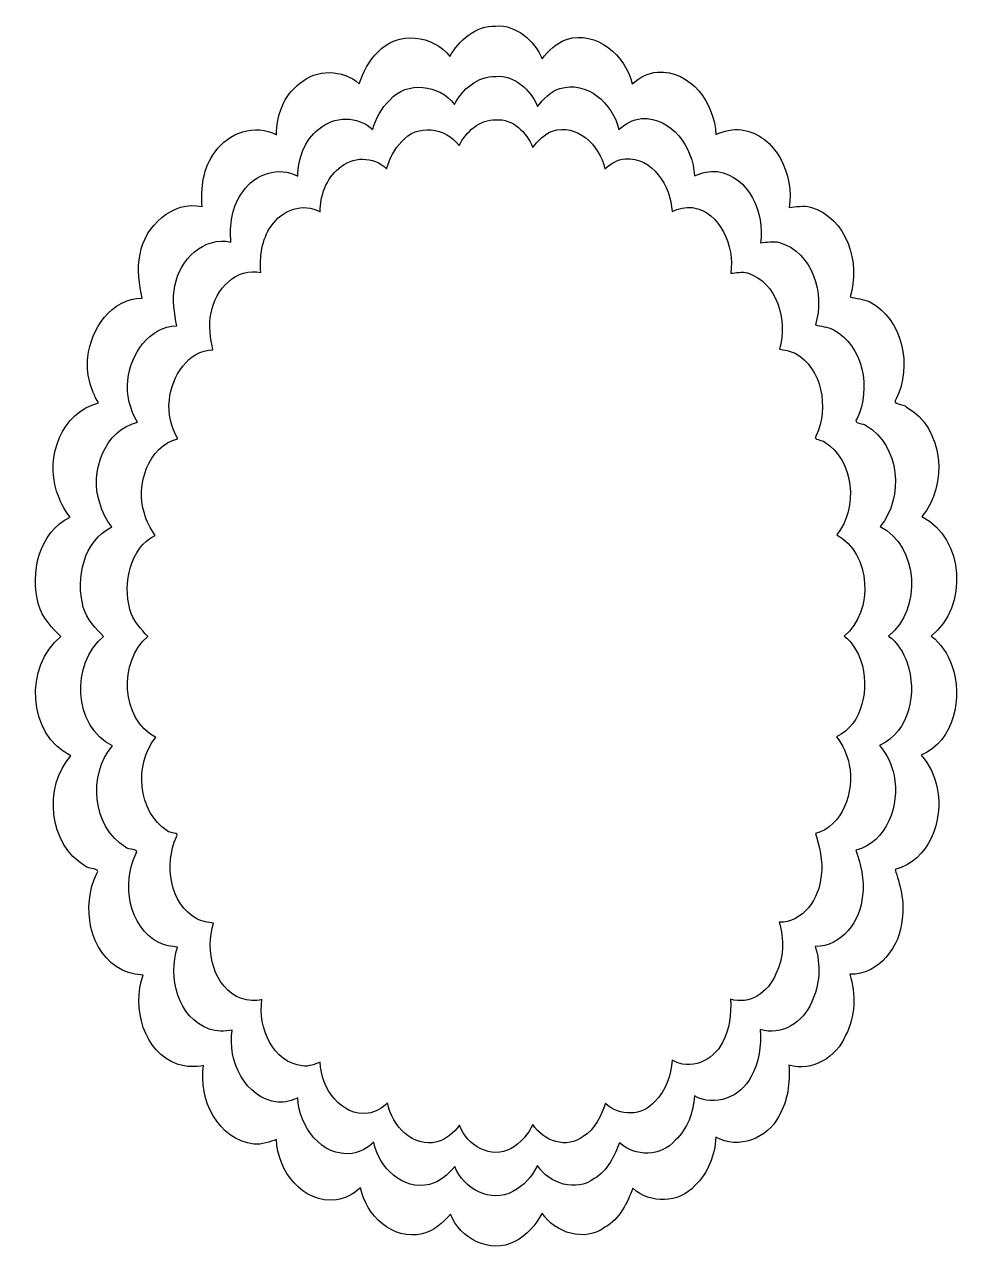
# Model space of a CAD drawing. Header units: centimetres. Extents: x -6 to 6, y -7.9 to 7.8.
import ezdxf

# ---------------------------------------------------------------- set-up
doc = ezdxf.new("R2010")
doc.units = ezdxf.units.CM
doc.header["$MEASUREMENT"] = 0
doc.layers.add('Layer 1', color=7, linetype='Continuous')

msp = doc.modelspace()

# ---------------------------------------------------------------- linework, layer by layer
at = {"layer": 'Layer 1', "color": 145, "lineweight": 25}
msp.add_open_spline([(-0.00119, 7.77684), (-0.25601, 7.78902), (-0.4863, 7.58777), (-0.58741, 7.38823), (-0.58741, 7.38823), (-0.79645, 7.6611), (-1.2629, 7.72293), (-1.50353, 7.44776), (-1.50353, 7.44776), (-1.62068, 7.33851), (-1.7, 7.18566), (-1.74414, 7.04014), (-1.74414, 7.04014), (-1.95365, 7.23013), (-2.29415, 7.23095), (-2.50564, 7.04345), (-2.50564, 7.04345), (-2.70778, 6.89353), (-2.80302, 6.63183), (-2.80247, 6.38943), (-2.80247, 6.38943), (-3.07144, 6.53559), (-3.4152, 6.41919), (-3.58216, 6.17446), (-3.58216, 6.17446), (-3.73742, 5.98192), (-3.77028, 5.69905), (-3.74835, 5.47497), (-3.74835, 5.47497), (-4.12876, 5.55866), (-4.47915, 5.22788), (-4.54045, 4.86808), (-4.54045, 4.86808), (-4.58744, 4.68544), (-4.54764, 4.47196), (-4.51316, 4.30915), (-4.51316, 4.30915), (-4.90721, 4.30676), (-5.16908, 3.9148), (-5.20686, 3.55509), (-5.20686, 3.55509), (-5.23436, 3.35148), (-5.17286, 3.14378), (-5.07209, 2.97135), (-5.07209, 2.97135), (-5.5392, 2.86011), (-5.75079, 2.27811), (-5.60539, 1.84852), (-5.60539, 1.84852), (-5.57001, 1.7279), (-5.51211, 1.6155), (-5.43258, 1.51614), (-5.43258, 1.51614), (-5.83336, 1.32605), (-5.94757, 0.80005), (-5.8369, 0.40158), (-5.8369, 0.40158), (-5.79619, 0.23644), (-5.64801, 0.09258), (-5.55165, -0.00604), (-5.55165, -0.00604), (-6.01455, -0.37959), (-5.98526, -1.25663), (-5.42349, -1.52657), (-5.42349, -1.52657), (-5.77651, -1.92159), (-5.70824, -2.65631), (-5.24159, -2.933), (-5.24159, -2.933), (-5.19983, -2.98043), (-5.03637, -2.94929), (-5.09359, -3.02643), (-5.09359, -3.02643), (-5.29415, -3.43869), (-5.2001, -4.04039), (-4.76699, -4.26088), (-4.76699, -4.26088), (-4.6854, -4.3), (-4.58815, -4.31707), (-4.50323, -4.32372), (-4.50323, -4.32372), (-4.64483, -4.7387), (-4.50131, -5.30576), (-4.05675, -5.46226), (-4.05675, -5.46226), (-3.95148, -5.49392), (-3.83784, -5.49937), (-3.73015, -5.47714), (-3.73015, -5.47714), (-3.8035, -5.90299), (-3.54791, -6.42575), (-3.08771, -6.4776), (-3.08771, -6.4776), (-2.99006, -6.49151), (-2.87508, -6.44569), (-2.80163, -6.41972), (-2.80163, -6.41972), (-2.79262, -6.81485), (-2.46199, -7.24437), (-2.03599, -7.19032), (-2.03599, -7.19032), (-1.92027, -7.1721), (-1.81256, -7.11403), (-1.72841, -7.03405), (-1.72841, -7.03405), (-1.66166, -7.38776), (-1.31583, -7.70871), (-0.94127, -7.62192), (-0.94127, -7.62192), (-0.79479, -7.58628), (-0.67608, -7.48396), (-0.58243, -7.37057), (-0.58243, -7.37057), (-0.46301, -7.68431), (-0.07014, -7.88459), (0.23943, -7.71949), (0.23943, -7.71949), (0.39341, -7.64413), (0.50751, -7.50805), (0.5867, -7.359), (0.5867, -7.359), (0.75488, -7.61154), (1.13281, -7.73069), (1.38955, -7.53925), (1.38955, -7.53925), (1.57536, -7.43739), (1.68131, -7.2148), (1.74508, -7.0415), (1.74508, -7.0415), (1.96568, -7.24273), (2.33565, -7.23569), (2.53552, -7.0076), (2.53552, -7.0076), (2.70488, -6.85128), (2.79258, -6.61945), (2.80506, -6.39079), (2.80506, -6.39079), (3.09014, -6.54937), (3.46477, -6.40726), (3.60708, -6.12207), (3.60708, -6.12207), (3.72216, -5.9266), (3.75286, -5.69568), (3.73689, -5.47053), (3.73689, -5.47053), (4.03347, -5.56171), (4.34747, -5.36735), (4.46036, -5.09102), (4.46036, -5.09102), (4.58379, -4.8539), (4.59559, -4.56576), (4.51328, -4.31298), (4.51328, -4.31298), (4.88586, -4.31926), (5.1598, -3.95616), (5.18135, -3.60605), (5.18135, -3.60605), (5.21827, -3.39321), (5.14793, -3.15268), (5.0904, -2.97518), (5.0904, -2.97518), (5.52628, -2.87102), (5.71388, -2.34557), (5.62949, -1.94), (5.62949, -1.94), (5.59763, -1.78659), (5.52832, -1.63786), (5.42527, -1.51997), (5.42527, -1.51997), (5.84988, -1.33525), (5.95856, -0.77703), (5.8147, -0.37399), (5.8147, -0.37399), (5.76366, -0.22772), (5.6763, -0.09233), (5.55094, -0.00027), (5.55094, -0.00027), (6.02664, 0.3692), (5.97727, 1.24716), (5.4327, 1.52356), (5.4327, 1.52356), (5.77301, 1.92444), (5.71133, 2.64962), (5.2384, 2.91924), (5.2384, 2.91924), (5.19969, 2.96204), (5.03864, 2.94617), (5.10528, 3.02259), (5.10528, 3.02259), (5.30819, 3.4377), (5.19608, 4.03618), (4.76711, 4.25952), (4.76711, 4.25952), (4.69034, 4.2966), (4.58701, 4.30617), (4.51741, 4.32319), (4.51741, 4.32319), (4.65312, 4.75618), (4.4793, 5.33082), (4.01057, 5.46917), (4.01057, 5.46917), (3.92336, 5.49172), (3.82162, 5.47111), (3.74185, 5.46504), (3.74185, 5.46504), (3.80342, 5.87601), (3.5773, 6.38583), (3.13331, 6.45557), (3.13331, 6.45557), (3.02036, 6.46412), (2.90656, 6.44206), (2.80506, 6.39356), (2.80506, 6.39356), (2.79048, 6.78678), (2.48562, 7.21697), (2.05844, 7.19062), (2.05844, 7.19062), (1.93746, 7.1796), (1.82632, 7.11871), (1.73681, 7.03848), (1.73681, 7.03848), (1.65307, 7.39828), (1.28213, 7.72797), (0.90007, 7.60733), (0.90007, 7.60733), (0.77089, 7.56568), (0.66832, 7.46018), (0.58753, 7.36011), (0.58753, 7.36011), (0.48751, 7.59033), (0.26553, 7.79561), (-0.00117, 7.77683), (-0.00117, 7.77683), (-0.00117, 7.77683), (-0.00119, 7.77684), (-0.00119, 7.77684)], degree=3, knots=[0, 0, 0, 0, 0.01666667, 0.01666667, 0.01666667, 0.01666667, 0.03333333, 0.03333333, 0.03333333, 0.03333333, 0.05, 0.05, 0.05, 0.05, 0.06666667, 0.06666667, 0.06666667, 0.06666667, 0.08333333, 0.08333333, 0.08333333, 0.08333333, 0.1, 0.1, 0.1, 0.1, 0.11666667, 0.11666667, 0.11666667, 0.11666667, 0.13333333, 0.13333333, 0.13333333, 0.13333333, 0.15, 0.15, 0.15, 0.15, 0.16666667, 0.16666667, 0.16666667, 0.16666667, 0.18333333, 0.18333333, 0.18333333, 0.18333333, 0.2, 0.2, 0.2, 0.2, 0.21666667, 0.21666667, 0.21666667, 0.21666667, 0.23333333, 0.23333333, 0.23333333, 0.23333333, 0.25, 0.25, 0.25, 0.25, 0.26666667, 0.26666667, 0.26666667, 0.26666667, 0.28333333, 0.28333333, 0.28333333, 0.28333333, 0.3, 0.3, 0.3, 0.3, 0.31666667, 0.31666667, 0.31666667, 0.31666667, 0.33333333, 0.33333333, 0.33333333, 0.33333333, 0.35, 0.35, 0.35, 0.35, 0.36666667, 0.36666667, 0.36666667, 0.36666667, 0.38333333, 0.38333333, 0.38333333, 0.38333333, 0.4, 0.4, 0.4, 0.4, 0.41666667, 0.41666667, 0.41666667, 0.41666667, 0.43333333, 0.43333333, 0.43333333, 0.43333333, 0.45, 0.45, 0.45, 0.45, 0.46666667, 0.46666667, 0.46666667, 0.46666667, 0.48333333, 0.48333333, 0.48333333, 0.48333333, 0.5, 0.5, 0.5, 0.5, 0.51666667, 0.51666667, 0.51666667, 0.51666667, 0.53333333, 0.53333333, 0.53333333, 0.53333333, 0.55, 0.55, 0.55, 0.55, 0.56666667, 0.56666667, 0.56666667, 0.56666667, 0.58333333, 0.58333333, 0.58333333, 0.58333333, 0.6, 0.6, 0.6, 0.6, 0.61666667, 0.61666667, 0.61666667, 0.61666667, 0.63333333, 0.63333333, 0.63333333, 0.63333333, 0.65, 0.65, 0.65, 0.65, 0.66666667, 0.66666667, 0.66666667, 0.66666667, 0.68333333, 0.68333333, 0.68333333, 0.68333333, 0.7, 0.7, 0.7, 0.7, 0.71666667, 0.71666667, 0.71666667, 0.71666667, 0.73333333, 0.73333333, 0.73333333, 0.73333333, 0.75, 0.75, 0.75, 0.75, 0.76666667, 0.76666667, 0.76666667, 0.76666667, 0.78333333, 0.78333333, 0.78333333, 0.78333333, 0.8, 0.8, 0.8, 0.8, 0.81666667, 0.81666667, 0.81666667, 0.81666667, 0.83333333, 0.83333333, 0.83333333, 0.83333333, 0.85, 0.85, 0.85, 0.85, 0.86666667, 0.86666667, 0.86666667, 0.86666667, 0.88333333, 0.88333333, 0.88333333, 0.88333333, 0.9, 0.9, 0.9, 0.9, 0.91666667, 0.91666667, 0.91666667, 0.91666667, 0.93333333, 0.93333333, 0.93333333, 0.93333333, 0.95, 0.95, 0.95, 0.95, 0.96666667, 0.96666667, 0.96666667, 0.96666667, 1, 1, 1, 1], dxfattribs=at)
at = {"layer": 'Layer 1', "color": 123, "lineweight": 25}
msp.add_open_spline([(-0.00107, 7.13511), (-0.23094, 7.14629), (-0.43868, 6.96164), (-0.52989, 6.77857), (-0.52989, 6.77857), (-0.71846, 7.02892), (-1.13924, 7.08566), (-1.35631, 6.83319), (-1.35631, 6.83319), (-1.46199, 6.73296), (-1.53354, 6.59272), (-1.57336, 6.4592), (-1.57336, 6.4592), (-1.76236, 6.63351), (-2.06952, 6.63427), (-2.26031, 6.46223), (-2.26031, 6.46223), (-2.44266, 6.32468), (-2.52857, 6.08458), (-2.52808, 5.86218), (-2.52808, 5.86218), (-2.77071, 5.99628), (-3.08081, 5.88948), (-3.23144, 5.66494), (-3.23144, 5.66494), (-3.3715, 5.48829), (-3.40114, 5.22876), (-3.38136, 5.02317), (-3.38136, 5.02317), (-3.72452, 5.09995), (-4.04061, 4.79647), (-4.0959, 4.46636), (-4.0959, 4.46636), (-4.13829, 4.29879), (-4.10239, 4.10292), (-4.07129, 3.95355), (-4.07129, 3.95355), (-4.42676, 3.95135), (-4.66299, 3.59174), (-4.69707, 3.26171), (-4.69707, 3.26171), (-4.72188, 3.07491), (-4.6664, 2.88434), (-4.57549, 2.72614), (-4.57549, 2.72614), (-4.99686, 2.62408), (-5.18774, 2.0901), (-5.05658, 1.69596), (-5.05658, 1.69596), (-5.02466, 1.5853), (-4.97243, 1.48216), (-4.90069, 1.391), (-4.90069, 1.391), (-5.26223, 1.2166), (-5.36526, 0.734), (-5.26542, 0.36841), (-5.26542, 0.36841), (-5.2287, 0.21689), (-5.09502, 0.0849), (-5.00809, -0.00558), (-5.00809, -0.00558), (-5.42566, -0.34831), (-5.39925, -1.15298), (-4.89248, -1.40064), (-4.89248, -1.40064), (-5.21093, -1.76306), (-5.14935, -2.43716), (-4.72839, -2.69102), (-4.72839, -2.69102), (-4.69072, -2.73454), (-4.54326, -2.70597), (-4.59488, -2.77674), (-4.59488, -2.77674), (-4.77581, -3.15498), (-4.69096, -3.70703), (-4.30026, -3.90933), (-4.30026, -3.90933), (-4.22666, -3.94522), (-4.13893, -3.96088), (-4.06233, -3.96698), (-4.06233, -3.96698), (-4.19007, -4.34772), (-4.0606, -4.86799), (-3.65956, -5.01157), (-3.65956, -5.01157), (-3.56459, -5.04062), (-3.46209, -5.04562), (-3.36494, -5.02522), (-3.36494, -5.02522), (-3.4311, -5.41594), (-3.20054, -5.89556), (-2.7854, -5.94312), (-2.7854, -5.94312), (-2.69731, -5.95589), (-2.59359, -5.91384), (-2.52733, -5.89002), (-2.52733, -5.89002), (-2.51921, -6.25255), (-2.22095, -6.64663), (-1.83665, -6.59703), (-1.83665, -6.59703), (-1.73226, -6.58031), (-1.6351, -6.52704), (-1.55919, -6.45365), (-1.55919, -6.45365), (-1.49898, -6.77817), (-1.18701, -7.07264), (-0.84912, -6.99301), (-0.84912, -6.99301), (-0.71698, -6.96031), (-0.60989, -6.86643), (-0.52541, -6.7624), (-0.52541, -6.7624), (-0.41768, -7.05025), (-0.06327, -7.234), (0.21599, -7.08253), (0.21599, -7.08253), (0.35489, -7.01338), (0.45782, -6.88854), (0.52925, -6.75178), (0.52925, -6.75178), (0.68096, -6.98349), (1.02189, -7.0928), (1.25349, -6.91715), (1.25349, -6.91715), (1.42111, -6.8237), (1.51668, -6.61947), (1.57422, -6.46047), (1.57422, -6.46047), (1.77322, -6.6451), (2.10697, -6.63863), (2.28727, -6.42937), (2.28727, -6.42937), (2.44005, -6.28595), (2.51916, -6.07325), (2.53042, -5.86346), (2.53042, -5.86346), (2.78759, -6.00896), (3.12554, -5.87857), (3.25391, -5.61692), (3.25391, -5.61692), (3.35772, -5.43758), (3.38542, -5.22572), (3.37101, -5.01914), (3.37101, -5.01914), (3.63856, -5.10279), (3.92181, -4.92448), (4.02365, -4.67094), (4.02365, -4.67094), (4.13499, -4.45339), (4.14564, -4.18902), (4.07138, -3.9571), (4.07138, -3.9571), (4.40748, -3.96286), (4.6546, -3.62972), (4.67404, -3.3085), (4.67404, -3.3085), (4.70734, -3.11322), (4.64389, -2.89254), (4.592, -2.72969), (4.592, -2.72969), (4.9852, -2.63412), (5.15443, -2.15203), (5.07831, -1.77993), (5.07831, -1.77993), (5.04957, -1.63918), (4.98705, -1.50272), (4.89408, -1.39456), (4.89408, -1.39456), (5.27712, -1.22508), (5.37515, -0.71292), (5.24539, -0.34314), (5.24539, -0.34314), (5.19935, -0.20893), (5.12054, -0.08472), (5.00746, -0.00025), (5.00746, -0.00025), (5.43659, 0.33873), (5.39205, 1.14425), (4.9008, 1.39785), (4.9008, 1.39785), (5.20779, 1.76565), (5.15215, 2.43099), (4.72552, 2.67836), (4.72552, 2.67836), (4.6906, 2.71763), (4.54532, 2.70307), (4.60543, 2.77318), (4.60543, 2.77318), (4.78847, 3.15404), (4.68734, 3.70313), (4.30037, 3.90804), (4.30037, 3.90804), (4.23111, 3.94206), (4.1379, 3.95084), (4.07512, 3.96645), (4.07512, 3.96645), (4.19754, 4.36371), (4.04074, 4.89094), (3.6179, 5.01787), (3.6179, 5.01787), (3.53923, 5.03856), (3.44745, 5.01966), (3.37549, 5.01408), (3.37549, 5.01408), (3.43103, 5.39114), (3.22705, 5.85889), (2.82653, 5.92288), (2.82653, 5.92288), (2.72464, 5.93072), (2.62198, 5.91048), (2.53042, 5.86599), (2.53042, 5.86599), (2.51726, 6.22677), (2.24225, 6.62146), (1.8569, 6.59728), (1.8569, 6.59728), (1.74777, 6.58717), (1.6475, 6.53131), (1.56676, 6.4577), (1.56676, 6.4577), (1.49122, 6.78781), (1.1566, 7.0903), (0.81194, 6.97962), (0.81194, 6.97962), (0.69541, 6.94141), (0.60288, 6.84461), (0.53, 6.7528), (0.53, 6.7528), (0.43978, 6.96402), (0.23953, 7.15236), (-0.00106, 7.13513), (-0.00106, 7.13513), (-0.00106, 7.13513), (-0.00107, 7.13511), (-0.00107, 7.13511)], degree=3, knots=[0, 0, 0, 0, 0.01666667, 0.01666667, 0.01666667, 0.01666667, 0.03333333, 0.03333333, 0.03333333, 0.03333333, 0.05, 0.05, 0.05, 0.05, 0.06666667, 0.06666667, 0.06666667, 0.06666667, 0.08333333, 0.08333333, 0.08333333, 0.08333333, 0.1, 0.1, 0.1, 0.1, 0.11666667, 0.11666667, 0.11666667, 0.11666667, 0.13333333, 0.13333333, 0.13333333, 0.13333333, 0.15, 0.15, 0.15, 0.15, 0.16666667, 0.16666667, 0.16666667, 0.16666667, 0.18333333, 0.18333333, 0.18333333, 0.18333333, 0.2, 0.2, 0.2, 0.2, 0.21666667, 0.21666667, 0.21666667, 0.21666667, 0.23333333, 0.23333333, 0.23333333, 0.23333333, 0.25, 0.25, 0.25, 0.25, 0.26666667, 0.26666667, 0.26666667, 0.26666667, 0.28333333, 0.28333333, 0.28333333, 0.28333333, 0.3, 0.3, 0.3, 0.3, 0.31666667, 0.31666667, 0.31666667, 0.31666667, 0.33333333, 0.33333333, 0.33333333, 0.33333333, 0.35, 0.35, 0.35, 0.35, 0.36666667, 0.36666667, 0.36666667, 0.36666667, 0.38333333, 0.38333333, 0.38333333, 0.38333333, 0.4, 0.4, 0.4, 0.4, 0.41666667, 0.41666667, 0.41666667, 0.41666667, 0.43333333, 0.43333333, 0.43333333, 0.43333333, 0.45, 0.45, 0.45, 0.45, 0.46666667, 0.46666667, 0.46666667, 0.46666667, 0.48333333, 0.48333333, 0.48333333, 0.48333333, 0.5, 0.5, 0.5, 0.5, 0.51666667, 0.51666667, 0.51666667, 0.51666667, 0.53333333, 0.53333333, 0.53333333, 0.53333333, 0.55, 0.55, 0.55, 0.55, 0.56666667, 0.56666667, 0.56666667, 0.56666667, 0.58333333, 0.58333333, 0.58333333, 0.58333333, 0.6, 0.6, 0.6, 0.6, 0.61666667, 0.61666667, 0.61666667, 0.61666667, 0.63333333, 0.63333333, 0.63333333, 0.63333333, 0.65, 0.65, 0.65, 0.65, 0.66666667, 0.66666667, 0.66666667, 0.66666667, 0.68333333, 0.68333333, 0.68333333, 0.68333333, 0.7, 0.7, 0.7, 0.7, 0.71666667, 0.71666667, 0.71666667, 0.71666667, 0.73333333, 0.73333333, 0.73333333, 0.73333333, 0.75, 0.75, 0.75, 0.75, 0.76666667, 0.76666667, 0.76666667, 0.76666667, 0.78333333, 0.78333333, 0.78333333, 0.78333333, 0.8, 0.8, 0.8, 0.8, 0.81666667, 0.81666667, 0.81666667, 0.81666667, 0.83333333, 0.83333333, 0.83333333, 0.83333333, 0.85, 0.85, 0.85, 0.85, 0.86666667, 0.86666667, 0.86666667, 0.86666667, 0.88333333, 0.88333333, 0.88333333, 0.88333333, 0.9, 0.9, 0.9, 0.9, 0.91666667, 0.91666667, 0.91666667, 0.91666667, 0.93333333, 0.93333333, 0.93333333, 0.93333333, 0.95, 0.95, 0.95, 0.95, 0.96666667, 0.96666667, 0.96666667, 0.96666667, 1, 1, 1, 1], dxfattribs=at)
at = {"layer": 'Layer 1', "color": 41, "lineweight": 25}
msp.add_open_spline([(-0.00094, 6.58192), (-0.2049, 6.59223), (-0.38923, 6.4219), (-0.47016, 6.25302), (-0.47016, 6.25302), (-0.63748, 6.48397), (-1.01083, 6.5363), (-1.20343, 6.3034), (-1.20343, 6.3034), (-1.2972, 6.21094), (-1.36069, 6.08157), (-1.39601, 5.95841), (-1.39601, 5.95841), (-1.56371, 6.11921), (-1.83625, 6.11991), (-2.00553, 5.96121), (-2.00553, 5.96121), (-2.16732, 5.83433), (-2.24356, 5.61283), (-2.24312, 5.40768), (-2.24312, 5.40768), (-2.4584, 5.53138), (-2.73355, 5.43287), (-2.8672, 5.22574), (-2.8672, 5.22574), (-2.99147, 5.06278), (-3.01778, 4.82338), (-3.00022, 4.63372), (-3.00022, 4.63372), (-3.3047, 4.70455), (-3.58516, 4.4246), (-3.63422, 4.12008), (-3.63422, 4.12008), (-3.67183, 3.96551), (-3.63998, 3.78482), (-3.61238, 3.64702), (-3.61238, 3.64702), (-3.92778, 3.645), (-4.13739, 3.31326), (-4.16763, 3.00881), (-4.16763, 3.00881), (-4.18964, 2.83649), (-4.14042, 2.6607), (-4.05976, 2.51476), (-4.05976, 2.51476), (-4.43364, 2.42061), (-4.603, 1.92803), (-4.48662, 1.56445), (-4.48662, 1.56445), (-4.4583, 1.46237), (-4.41195, 1.36723), (-4.3483, 1.28314), (-4.3483, 1.28314), (-4.66909, 1.12226), (-4.7605, 0.67707), (-4.67192, 0.33983), (-4.67192, 0.33983), (-4.63934, 0.20006), (-4.52073, 0.0783), (-4.4436, -0.00516), (-4.4436, -0.00516), (-4.81411, -0.32132), (-4.79067, -1.0636), (-4.34102, -1.29207), (-4.34102, -1.29207), (-4.62358, -1.6264), (-4.56894, -2.24824), (-4.19542, -2.48241), (-4.19542, -2.48241), (-4.162, -2.52256), (-4.03116, -2.4962), (-4.07696, -2.56149), (-4.07696, -2.56149), (-4.23749, -2.91041), (-4.16221, -3.41966), (-3.81555, -3.60627), (-3.81555, -3.60627), (-3.75024, -3.63938), (-3.6724, -3.65382), (-3.60444, -3.65945), (-3.60444, -3.65945), (-3.71778, -4.01067), (-3.60291, -4.49061), (-3.24707, -4.62306), (-3.24707, -4.62306), (-3.16281, -4.64986), (-3.07186, -4.65447), (-2.98566, -4.63566), (-2.98566, -4.63566), (-3.04437, -4.99608), (-2.83979, -5.43852), (-2.47144, -5.4824), (-2.47144, -5.4824), (-2.39328, -5.49418), (-2.30125, -5.45539), (-2.24246, -5.43342), (-2.24246, -5.43342), (-2.23525, -5.76784), (-1.97061, -6.13137), (-1.62963, -6.08562), (-1.62963, -6.08562), (-1.53701, -6.0702), (-1.4508, -6.02105), (-1.38344, -5.95336), (-1.38344, -5.95336), (-1.33001, -6.25273), (-1.05321, -6.52436), (-0.75341, -6.45091), (-0.75341, -6.45091), (-0.63617, -6.42074), (-0.54115, -6.33414), (-0.46619, -6.23817), (-0.46619, -6.23817), (-0.37061, -6.50371), (-0.05614, -6.67321), (0.19164, -6.53348), (0.19164, -6.53348), (0.31489, -6.46969), (0.40621, -6.35453), (0.4696, -6.22837), (0.4696, -6.22837), (0.60421, -6.44211), (0.90671, -6.54295), (1.11221, -6.38092), (1.11221, -6.38092), (1.26094, -6.29471), (1.34574, -6.10632), (1.39678, -5.95965), (1.39678, -5.95965), (1.57335, -6.12996), (1.86948, -6.124), (2.02946, -5.93096), (2.02946, -5.93096), (2.16501, -5.79866), (2.23521, -5.60245), (2.24521, -5.40892), (2.24521, -5.40892), (2.47339, -5.54314), (2.77325, -5.42286), (2.88716, -5.18149), (2.88716, -5.18149), (2.97927, -5.01605), (3.00385, -4.82061), (2.99106, -4.63006), (2.99106, -4.63006), (3.22845, -4.70723), (3.47977, -4.54274), (3.57014, -4.30886), (3.57014, -4.30886), (3.66894, -4.10817), (3.67838, -3.8643), (3.61249, -3.65036), (3.61249, -3.65036), (3.91071, -3.65567), (4.12998, -3.34836), (4.14722, -3.05204), (4.14722, -3.05204), (4.17677, -2.8719), (4.12047, -2.66833), (4.07442, -2.5181), (4.07442, -2.5181), (4.4233, -2.42994), (4.57346, -1.98522), (4.50591, -1.64197), (4.50591, -1.64197), (4.48041, -1.51213), (4.42493, -1.38625), (4.34245, -1.28648), (4.34245, -1.28648), (4.68232, -1.13014), (4.7693, -0.65769), (4.65416, -0.31658), (4.65416, -0.31658), (4.61331, -0.19278), (4.54338, -0.07819), (4.44304, -0.00028), (4.44304, -0.00028), (4.8238, 0.31242), (4.78428, 1.05549), (4.3484, 1.28943), (4.3484, 1.28943), (4.62079, 1.62871), (4.57142, 2.24248), (4.19288, 2.47067), (4.19288, 2.47067), (4.1619, 2.50689), (4.03299, 2.49347), (4.08633, 2.55814), (4.08633, 2.55814), (4.24874, 2.90947), (4.15901, 3.416), (3.81566, 3.60502), (3.81566, 3.60502), (3.75421, 3.6364), (3.6715, 3.6445), (3.6158, 3.6589), (3.6158, 3.6589), (3.72442, 4.02537), (3.5853, 4.51171), (3.21012, 4.6288), (3.21012, 4.6288), (3.14031, 4.64789), (3.05888, 4.63045), (2.99503, 4.6253), (2.99503, 4.6253), (3.04431, 4.97313), (2.86332, 5.40462), (2.50795, 5.46364), (2.50795, 5.46364), (2.41754, 5.47088), (2.32646, 5.45221), (2.24522, 5.41116), (2.24522, 5.41116), (2.23355, 5.74397), (1.98953, 6.10806), (1.64761, 6.08575), (1.64761, 6.08575), (1.55078, 6.07642), (1.46181, 6.02489), (1.39017, 5.95699), (1.39017, 5.95699), (1.32315, 6.26151), (1.02624, 6.54055), (0.72043, 6.43844), (0.72043, 6.43844), (0.61703, 6.40319), (0.53494, 6.3139), (0.47027, 6.2292), (0.47027, 6.2292), (0.39022, 6.42404), (0.21254, 6.59778), (-0.00093, 6.58189), (-0.00093, 6.58189), (-0.00093, 6.58189), (-0.00094, 6.58192), (-0.00094, 6.58192)], degree=3, knots=[0, 0, 0, 0, 0.01666667, 0.01666667, 0.01666667, 0.01666667, 0.03333333, 0.03333333, 0.03333333, 0.03333333, 0.05, 0.05, 0.05, 0.05, 0.06666667, 0.06666667, 0.06666667, 0.06666667, 0.08333333, 0.08333333, 0.08333333, 0.08333333, 0.1, 0.1, 0.1, 0.1, 0.11666667, 0.11666667, 0.11666667, 0.11666667, 0.13333333, 0.13333333, 0.13333333, 0.13333333, 0.15, 0.15, 0.15, 0.15, 0.16666667, 0.16666667, 0.16666667, 0.16666667, 0.18333333, 0.18333333, 0.18333333, 0.18333333, 0.2, 0.2, 0.2, 0.2, 0.21666667, 0.21666667, 0.21666667, 0.21666667, 0.23333333, 0.23333333, 0.23333333, 0.23333333, 0.25, 0.25, 0.25, 0.25, 0.26666667, 0.26666667, 0.26666667, 0.26666667, 0.28333333, 0.28333333, 0.28333333, 0.28333333, 0.3, 0.3, 0.3, 0.3, 0.31666667, 0.31666667, 0.31666667, 0.31666667, 0.33333333, 0.33333333, 0.33333333, 0.33333333, 0.35, 0.35, 0.35, 0.35, 0.36666667, 0.36666667, 0.36666667, 0.36666667, 0.38333333, 0.38333333, 0.38333333, 0.38333333, 0.4, 0.4, 0.4, 0.4, 0.41666667, 0.41666667, 0.41666667, 0.41666667, 0.43333333, 0.43333333, 0.43333333, 0.43333333, 0.45, 0.45, 0.45, 0.45, 0.46666667, 0.46666667, 0.46666667, 0.46666667, 0.48333333, 0.48333333, 0.48333333, 0.48333333, 0.5, 0.5, 0.5, 0.5, 0.51666667, 0.51666667, 0.51666667, 0.51666667, 0.53333333, 0.53333333, 0.53333333, 0.53333333, 0.55, 0.55, 0.55, 0.55, 0.56666667, 0.56666667, 0.56666667, 0.56666667, 0.58333333, 0.58333333, 0.58333333, 0.58333333, 0.6, 0.6, 0.6, 0.6, 0.61666667, 0.61666667, 0.61666667, 0.61666667, 0.63333333, 0.63333333, 0.63333333, 0.63333333, 0.65, 0.65, 0.65, 0.65, 0.66666667, 0.66666667, 0.66666667, 0.66666667, 0.68333333, 0.68333333, 0.68333333, 0.68333333, 0.7, 0.7, 0.7, 0.7, 0.71666667, 0.71666667, 0.71666667, 0.71666667, 0.73333333, 0.73333333, 0.73333333, 0.73333333, 0.75, 0.75, 0.75, 0.75, 0.76666667, 0.76666667, 0.76666667, 0.76666667, 0.78333333, 0.78333333, 0.78333333, 0.78333333, 0.8, 0.8, 0.8, 0.8, 0.81666667, 0.81666667, 0.81666667, 0.81666667, 0.83333333, 0.83333333, 0.83333333, 0.83333333, 0.85, 0.85, 0.85, 0.85, 0.86666667, 0.86666667, 0.86666667, 0.86666667, 0.88333333, 0.88333333, 0.88333333, 0.88333333, 0.9, 0.9, 0.9, 0.9, 0.91666667, 0.91666667, 0.91666667, 0.91666667, 0.93333333, 0.93333333, 0.93333333, 0.93333333, 0.95, 0.95, 0.95, 0.95, 0.96666667, 0.96666667, 0.96666667, 0.96666667, 1, 1, 1, 1], dxfattribs=at)

doc.saveas('drawing.dxf')
